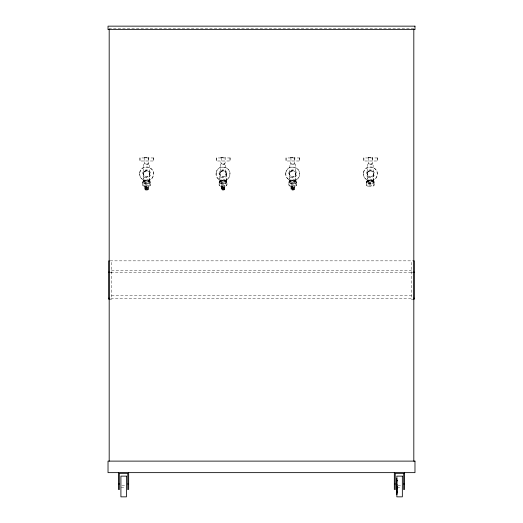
<?xml version="1.0" encoding="UTF-8"?>
<svg xmlns="http://www.w3.org/2000/svg" width="523" height="523" viewBox="0 0 523 523"><rect width="100%" height="100%" fill="white"/><g stroke="black" fill="none" stroke-linecap="round" stroke-linejoin="round"><path stroke-width="0.39" stroke-dasharray="2.62 1.96" d="M143.42 180.54L143.42 181.893L143.42 178.095M143.42 179.278L143.433 173.564L143.91 172.185L143.55 172.976M143.42 174.682L143.42 173.865L144.021 175.721L146.08 176.983L148.009 176.676L149.127 175.721L149.728 173.865L149.297 172.276L147.872 170.995L146.08 170.753M149.728 180.54L149.728 178.095M149.728 174.231L149.728 181.893M149.728 173.943L149.728 173.865A3.151 3.151 0 0 0 144.995 171.132A3.151 3.151 0 0 0 144.995 176.597A3.151 3.151 0 0 0 149.728 173.865L149.728 174.682M219.869 180.54L219.869 181.893L219.869 178.095M219.869 179.278L219.882 173.564L220.353 172.185L219.993 172.976M219.869 174.682L219.869 173.865L220.471 175.721L222.53 176.983L224.452 176.676L225.576 175.721L226.178 173.865L225.746 172.276L224.321 170.995L222.53 170.753M226.178 180.54L226.178 178.095M226.178 174.231L226.178 181.893M226.178 173.943L226.178 173.865A3.151 3.151 0 0 0 221.445 171.132A3.151 3.151 0 0 0 221.445 176.597A3.151 3.151 0 0 0 226.178 173.865L226.178 174.682M289.539 180.54L289.539 181.893L289.539 178.095M289.539 179.278L289.552 173.564L290.023 172.185L289.664 172.976M289.539 174.682L289.539 173.865L290.141 175.721L292.2 176.983L294.122 176.676L295.247 175.721L295.848 173.865L295.417 172.276L293.991 170.995L292.2 170.753M295.848 180.54L295.848 178.095M295.848 174.231L295.848 181.893A3.151 0.869 0 0 1 291.115 182.651A3.151 0.869 0 0 1 291.115 181.141A3.151 0.869 0 0 1 295.848 181.893M295.848 173.943L295.848 173.865A3.151 3.151 0 0 0 291.115 171.132A3.151 3.151 0 0 0 291.115 176.597A3.151 3.151 0 0 0 295.848 173.865L295.848 174.682M367.211 180.54L367.211 181.893L367.211 178.095M367.211 179.278L367.224 173.564L367.695 172.185L367.336 172.976M367.211 174.682L367.211 173.865L367.813 175.721L369.866 176.983L371.794 176.676L372.912 175.721L373.514 173.865L373.089 172.276L371.663 170.995L369.866 170.753M373.514 180.54L373.514 178.095M373.514 174.231L373.514 181.893M373.514 173.943L373.409 175.022L373.474 174.362A3.151 3.151 0 0 0 369.231 170.923A3.151 3.151 0 0 0 368.375 176.316A3.151 3.151 0 0 0 373.474 174.362M149.728 173.865L149.624 175.022L149.689 174.362M226.178 173.865L226.067 175.022L226.139 174.362M295.848 173.865L295.737 175.022L295.809 174.362M142.727 183.351L142.681 182.337M219.176 183.351L219.13 182.337M366.518 183.351L366.466 182.337M148.14 187.875L148.375 186.868M148.14 188.895L148.375 187.888M224.589 187.875L224.818 186.868M224.589 188.895L224.818 187.888M294.259 187.875L294.488 186.868M294.259 188.895L294.488 187.888M148.14 189.614L148.375 188.914M224.589 189.614A1.543 0.608 0 0 0 222.51 188.953A1.543 0.608 0 0 0 222.092 189.986A1.543 0.608 0 0 0 224.589 189.614L224.818 188.914M294.259 189.614A1.543 0.608 0 0 0 292.18 188.953A1.543 0.608 0 0 0 291.762 189.986A1.543 0.608 0 0 0 294.259 189.614L294.488 188.914M148.14 186.848L148.395 185.155M224.589 186.848L224.844 185.155M294.253 186.848L294.514 185.155M143.648 172.695L144.838 171.23L146.532 170.714L145.603 170.864L146.067 170.753M220.098 172.695L221.288 171.23L222.981 170.714L222.046 170.864L222.517 170.753M367.434 172.695L368.623 171.23L370.323 170.714L369.388 170.864L369.859 170.753M142.74 183.259L142.589 185.07L143.302 185.809M219.189 183.259L219.039 185.07L219.752 185.809M366.525 183.259L366.381 185.07L367.094 185.809M292.187 170.753L291.736 170.858L292.651 170.714L290.958 171.23L289.879 172.433L289.892 164.098L295.449 164.098L295.449 172.342M144.531 171.459L144.838 171.23M220.981 171.459L221.288 171.23M290.651 171.459L290.958 171.23M368.323 171.459L368.623 171.23M144.224 171.845L146.518 170.969L148.865 171.779M220.667 171.845L222.968 170.969L225.308 171.779M290.337 171.845L292.638 170.969L294.979 171.779M368.009 171.845L370.304 170.969L372.651 171.779M149.846 185.809L150.611 184.822L150.467 182.337M226.296 185.809L227.054 184.822L226.917 182.337M295.966 185.809L296.678 185.07L296.528 183.259M373.631 185.809L374.396 184.822L374.259 182.337M144.485 157.946L144.485 157.43L146.577 157.168L148.663 157.43L148.663 163.307L144.485 163.307L144.485 160.992M220.935 157.946L220.935 157.43L223.02 157.168L225.112 157.43L225.112 163.307L220.935 163.307L220.935 160.992M290.605 157.946L290.605 157.43L292.69 157.168L294.782 157.43L294.782 163.307L290.605 163.307L290.605 160.992M368.277 157.946L368.277 157.43L370.362 157.168L372.448 157.43L372.448 163.307L368.277 163.307L368.277 160.992M108.902 28.458L414.098 28.458M144.485 157.43L148.663 157.43M220.935 157.43L225.112 157.43M290.605 157.43L294.782 157.43M368.277 157.43L372.448 157.43M110.163 260.846L413.817 260.846M111.484 270.711L411.516 270.711M110.817 272.372L411.516 272.372M110.163 272.771L111.484 272.771M411.516 272.771L412.837 272.771M111.484 295.776L411.516 295.776M110.817 298.64L411.516 298.64M109.183 299.333L111.484 299.333L111.484 260.846M413.817 299.333L411.516 299.333L411.516 260.846M121.911 485.462L125.16 485.462M397.84 485.462L401.089 485.462M121.101 487.514L125.16 487.514M397.029 487.514L401.089 487.514M289.422 185.809L288.657 184.822L288.801 182.337M291.206 186.848L290.951 185.155M221.536 186.848L221.281 185.155M145.087 186.848L144.832 185.155M290.971 188.914L291.206 189.614M221.301 188.914L221.536 189.614M144.858 188.914L145.087 189.614M290.971 186.868L291.206 187.875M290.971 187.888L291.206 188.895M221.301 186.868L221.536 187.875M221.301 187.888L221.536 188.895M144.858 186.868L145.087 187.875M144.858 187.888L145.087 188.895M296.541 183.351L296.587 182.337M377.331 157.946L377.331 160.992M374.004 181.422L374.004 182.337A3.641 1.432 0 0 1 368.538 183.58A3.641 1.432 0 0 1 368.538 181.102A3.641 1.432 0 0 1 374.004 182.337M373.514 173.865L373.514 174.682M373.121 172.342L373.121 164.098L367.558 164.098L367.558 172.42M372.513 157.946L372.513 160.992M372.167 163.307L372.167 164.176L368.558 164.176L368.558 163.307M368.63 157.946L368.617 160.992M366.721 181.422L366.721 182.337M363.923 157.946L363.923 160.992M299.659 157.946L299.659 160.992M296.338 181.422A3.641 1.432 0 0 1 290.873 182.664A3.641 1.432 0 0 1 290.873 180.18A3.641 1.432 0 0 1 296.338 181.422L296.338 182.337A3.641 1.432 0 0 1 290.873 183.58A3.641 1.432 0 0 1 290.873 181.102A3.641 1.432 0 0 1 296.338 182.337M294.848 157.946L294.848 160.992M294.495 163.307L294.495 164.176L290.886 164.176L290.886 163.307M290.945 157.946L290.958 160.992M289.049 181.422L289.049 182.337M286.251 157.946L286.251 160.992M229.989 157.946L229.989 160.992M226.668 181.422A3.641 1.432 0 0 1 221.203 182.664A3.641 1.432 0 0 1 221.203 180.18A3.641 1.432 0 0 1 226.668 181.422L226.668 182.337A3.641 1.432 0 0 1 221.203 183.58A3.641 1.432 0 0 1 221.203 181.102A3.641 1.432 0 0 1 226.668 182.337M225.786 172.342L225.786 164.098L220.222 164.098L220.222 172.42M224.825 163.307L224.825 164.176L221.216 164.176L221.216 163.307M221.275 157.946L221.294 160.992M219.379 181.422L219.379 182.337M216.587 157.946L216.587 160.992M153.54 157.946L153.54 160.992M150.219 181.422A3.641 1.432 0 0 1 144.753 182.664A3.641 1.432 0 0 1 144.753 180.18A3.641 1.432 0 0 1 150.219 181.422L150.219 182.337A3.641 1.432 0 0 1 144.753 183.58A3.641 1.432 0 0 1 144.753 181.102A3.641 1.432 0 0 1 150.219 182.337M149.336 172.342L149.336 164.098L143.773 164.098L143.773 172.42M148.728 157.946L148.728 160.992M148.382 163.307L148.382 164.176L144.773 164.176L144.773 163.307M144.845 157.946L144.832 160.992M142.929 181.422L142.929 182.337M140.138 157.946L140.138 160.992M139.726 172.655C137.791 181.409 152.252 183.959 153.422 175.074C155.364 166.321 140.896 163.771 139.726 172.655M216.176 172.655C214.234 181.409 228.701 183.959 229.872 175.074C231.807 166.321 217.346 163.771 216.176 172.655M285.846 172.655C283.904 181.409 298.372 183.959 299.542 175.074C301.477 166.321 287.016 163.771 285.846 172.655M363.518 172.655C361.576 181.409 376.037 183.959 377.207 175.074C379.149 166.321 364.688 163.771 363.518 172.655M149.199 180.605L148.918 181.076A2.628 1.033 0 0 1 145.76 181.586A2.628 1.033 0 0 1 143.982 180.442L144.453 179.997A2.628 1.033 0 0 1 147.388 179.618A2.628 1.033 0 0 1 149.199 180.605M225.648 180.605L225.361 181.076A2.628 1.033 0 0 1 222.21 181.586A2.628 1.033 0 0 1 220.425 180.442L220.896 179.997A2.628 1.033 0 0 1 223.837 179.618A2.628 1.033 0 0 1 225.648 180.605M295.318 180.605L295.031 181.076A2.628 1.033 0 0 1 291.88 181.586A2.628 1.033 0 0 1 290.095 180.442L290.566 179.997A2.628 1.033 0 0 1 293.501 179.618A2.628 1.033 0 0 1 295.318 180.605M372.991 180.605L372.703 181.076A2.628 1.033 0 0 1 369.552 181.586A2.628 1.033 0 0 1 367.767 180.442L368.238 179.997A2.628 1.033 0 0 1 371.173 179.618A2.628 1.033 0 0 1 372.991 180.605M153.657 157.946L139.772 157.946L139.772 160.992L153.657 160.992L153.657 157.946M230.1 157.946L216.221 157.946L216.221 160.992L230.1 160.992L230.1 157.946M299.771 157.946L285.891 157.946L285.891 160.992L299.771 160.992L299.771 157.946M377.443 157.946L363.557 157.946L363.557 160.992L377.443 160.992L377.443 157.946M143.099 179.886A6.956 6.956 0 0 0 153.527 173.865A6.956 6.956 0 0 0 143.099 167.844A6.956 6.956 0 0 0 143.099 179.886M144.564 177.356A4.027 4.027 0 0 0 150.604 173.865A4.027 4.027 0 0 0 144.564 170.38A4.027 4.027 0 0 0 144.564 177.356M144.59 182.573A3.151 0.869 0 0 0 149.689 182.03A3.151 0.869 0 0 0 145.446 181.082A3.151 0.869 0 0 0 144.59 182.573M144.126 183.534A3.896 1.53 0 0 0 150.421 182.579A3.896 1.53 0 0 0 145.178 180.912A3.896 1.53 0 0 0 144.126 183.534M145.845 190.045A1.543 0.608 0 0 0 148.159 189.516A1.543 0.608 0 0 0 145.845 188.993A1.543 0.608 0 0 0 145.845 190.045M145.721 189.411A1.778 0.7 0 0 0 148.395 188.803A1.778 0.7 0 0 0 145.721 188.195A1.778 0.7 0 0 0 145.721 189.411M145.845 189.326A1.543 0.608 0 0 0 148.159 188.803A1.543 0.608 0 0 0 145.845 188.273A1.543 0.608 0 0 1 145.845 187.254A1.543 0.608 0 0 1 148.159 187.777A1.543 0.608 0 0 1 145.845 188.306A1.543 0.608 0 0 0 145.845 189.326M145.721 188.385A1.778 0.7 0 0 0 148.395 187.777A1.778 0.7 0 0 0 145.721 187.175A1.778 0.7 0 0 0 145.721 188.385M145.721 187.365A1.778 0.7 0 0 0 148.395 186.757A1.778 0.7 0 0 0 145.721 186.149A1.778 0.7 0 0 0 145.721 187.365M145.845 187.28A1.543 0.608 0 0 0 148.159 186.757A1.543 0.608 0 0 0 145.845 186.227A1.543 0.608 0 0 0 145.845 187.28M145.492 185.698A1.778 0.7 0 0 0 148.369 185.266A1.778 0.7 0 0 0 145.982 184.501A1.778 0.7 0 0 0 145.492 185.698M144.74 186.404A3.674 1.445 0 0 0 150.245 185.155A3.674 1.445 0 0 0 144.74 183.9A3.674 1.445 0 0 0 144.74 186.404M288.225 179.193A6.956 6.956 0 0 0 299.542 175.074A6.956 6.956 0 0 0 290.317 167.334A6.956 6.956 0 0 0 288.225 179.193M290.677 177.356A4.027 4.027 0 0 0 296.718 173.865A4.027 4.027 0 0 0 290.677 170.38A4.027 4.027 0 0 0 290.677 177.356M290.245 183.534A3.896 1.53 0 0 0 296.541 182.579A3.896 1.53 0 0 0 291.298 180.912A3.896 1.53 0 0 0 290.245 183.534M291.841 189.411A1.778 0.7 0 0 0 294.514 188.803A1.778 0.7 0 0 0 291.841 188.195A1.778 0.7 0 0 0 291.841 189.411M291.958 189.326A1.543 0.608 0 0 0 294.272 188.803A1.543 0.608 0 0 0 291.958 188.273A1.543 0.608 0 0 1 291.958 187.254A1.543 0.608 0 0 1 294.272 187.777A1.543 0.608 0 0 1 291.958 188.306A1.543 0.608 0 0 0 291.958 189.326M291.841 188.385A1.778 0.7 0 0 0 294.514 187.777A1.778 0.7 0 0 0 291.841 187.175A1.778 0.7 0 0 0 291.841 188.385M291.841 187.365A1.778 0.7 0 0 0 294.514 186.757A1.778 0.7 0 0 0 291.841 186.149A1.778 0.7 0 0 0 291.841 187.365M291.958 187.28A1.543 0.608 0 0 0 294.272 186.757A1.543 0.608 0 0 0 291.958 186.227A1.543 0.608 0 0 0 291.958 187.28M291.605 185.698A1.778 0.7 0 0 0 294.488 185.266A1.778 0.7 0 0 0 292.096 184.501A1.778 0.7 0 0 0 291.605 185.698M290.86 186.404A3.674 1.445 0 0 0 296.364 185.155A3.674 1.445 0 0 0 290.86 183.9A3.674 1.445 0 0 0 290.86 186.404M218.555 179.193A6.956 6.956 0 0 0 229.872 175.074A6.956 6.956 0 0 0 220.647 167.334A6.956 6.956 0 0 0 218.555 179.193M221.007 177.356A4.027 4.027 0 0 0 227.047 173.865A4.027 4.027 0 0 0 221.007 170.38A4.027 4.027 0 0 0 221.007 177.356M221.039 182.573A3.151 0.869 0 0 0 226.139 182.03A3.151 0.869 0 0 0 221.889 181.082A3.151 0.869 0 0 0 221.039 182.573M220.575 183.534A3.896 1.53 0 0 0 226.871 182.579A3.896 1.53 0 0 0 221.628 180.912A3.896 1.53 0 0 0 220.575 183.534M222.17 189.411A1.778 0.7 0 0 0 224.844 188.803A1.778 0.7 0 0 0 222.17 188.195A1.778 0.7 0 0 0 222.17 189.411M222.288 189.326A1.543 0.608 0 0 0 224.602 188.803A1.543 0.608 0 0 0 222.288 188.273A1.543 0.608 0 0 1 222.288 187.254A1.543 0.608 0 0 1 224.602 187.777A1.543 0.608 0 0 1 222.288 188.306A1.543 0.608 0 0 0 222.288 189.326M222.17 188.385A1.778 0.7 0 0 0 224.844 187.777A1.778 0.7 0 0 0 222.17 187.175A1.778 0.7 0 0 0 222.17 188.385M222.17 187.365A1.778 0.7 0 0 0 224.844 186.757A1.778 0.7 0 0 0 222.17 186.149A1.778 0.7 0 0 0 222.17 187.365M222.288 187.28A1.543 0.608 0 0 0 224.602 186.757A1.543 0.608 0 0 0 222.288 186.227A1.543 0.608 0 0 0 222.288 187.28M221.935 185.698A1.778 0.7 0 0 0 224.818 185.266A1.778 0.7 0 0 0 222.432 184.501A1.778 0.7 0 0 0 221.935 185.698M221.19 186.404A3.674 1.445 0 0 0 226.694 185.155A3.674 1.445 0 0 0 221.19 183.9A3.674 1.445 0 0 0 221.19 186.404M366.885 179.886A6.956 6.956 0 0 0 377.318 173.865A6.956 6.956 0 0 0 366.885 167.844A6.956 6.956 0 0 0 366.885 179.886M368.349 177.356A4.027 4.027 0 0 0 374.39 173.865A4.027 4.027 0 0 0 368.349 170.38A4.027 4.027 0 0 0 368.349 177.356M368.375 182.573A3.151 0.869 0 0 0 373.474 182.03A3.151 0.869 0 0 0 369.231 181.082A3.151 0.869 0 0 0 368.375 182.573M367.911 183.534A3.896 1.53 0 0 0 374.207 182.579A3.896 1.53 0 0 0 368.97 180.912A3.896 1.53 0 0 0 367.911 183.534M368.068 182.534A3.641 1.432 0 0 0 373.958 181.644A3.641 1.432 0 0 0 369.055 180.082A3.641 1.432 0 0 0 368.068 182.534M369.277 185.698A1.778 0.7 0 0 0 372.16 185.266A1.778 0.7 0 0 0 369.768 184.501A1.778 0.7 0 0 0 369.277 185.698M368.525 186.404A3.674 1.445 0 0 0 374.03 185.155A3.674 1.445 0 0 0 368.525 183.9A3.674 1.445 0 0 0 368.525 186.404"/><path stroke-width="0.78" d="M109.183 260.846L108.836 260.846L108.836 299.333L109.183 299.333M413.817 260.846L414.164 260.846L414.164 299.333L413.817 299.333M108.836 272.104L109.183 272.104M413.817 272.104L414.164 272.104M108.836 298.182L109.183 298.182M413.817 298.182L414.164 298.182M404.586 473.328L395.231 473.328L395.231 489.646M396.839 478.342L396.839 494.353M396.839 480.559L397.415 480.63M396.839 480.827L397.415 480.827M118.414 483.978L119.309 483.978M127.769 483.978L128.665 483.978M394.335 483.978L395.231 483.978M403.691 483.978L404.586 483.978M396.839 484.952L397.415 484.971M396.839 486.488L397.415 486.488M396.839 487.959L397.415 488.005M396.839 492.15L397.415 492.15M396.839 492.418L397.415 492.352M396.839 494.634L397.16 487.201M413.817 29.268L413.817 461.116M404.586 472.642L404.586 489.646M403.691 473.328L403.691 489.646M394.335 472.642L394.335 489.646M128.665 472.642L128.665 489.646M127.769 489.646L127.769 473.328L119.309 473.328L119.309 489.646M118.414 472.642L118.414 489.646M109.183 29.268L109.183 461.116M414.974 26.15L108.026 26.15L108.026 29.608L414.974 29.608L414.974 26.15M414.974 461.116L108.026 461.116L108.026 472.642L414.974 472.642L414.974 461.116M126.422 476.126L120.911 476.126L120.911 496.85L126.422 496.85L126.422 476.126M402.344 476.126L396.839 476.126L396.839 496.85L402.344 496.85L402.344 476.126"/></g></svg>
